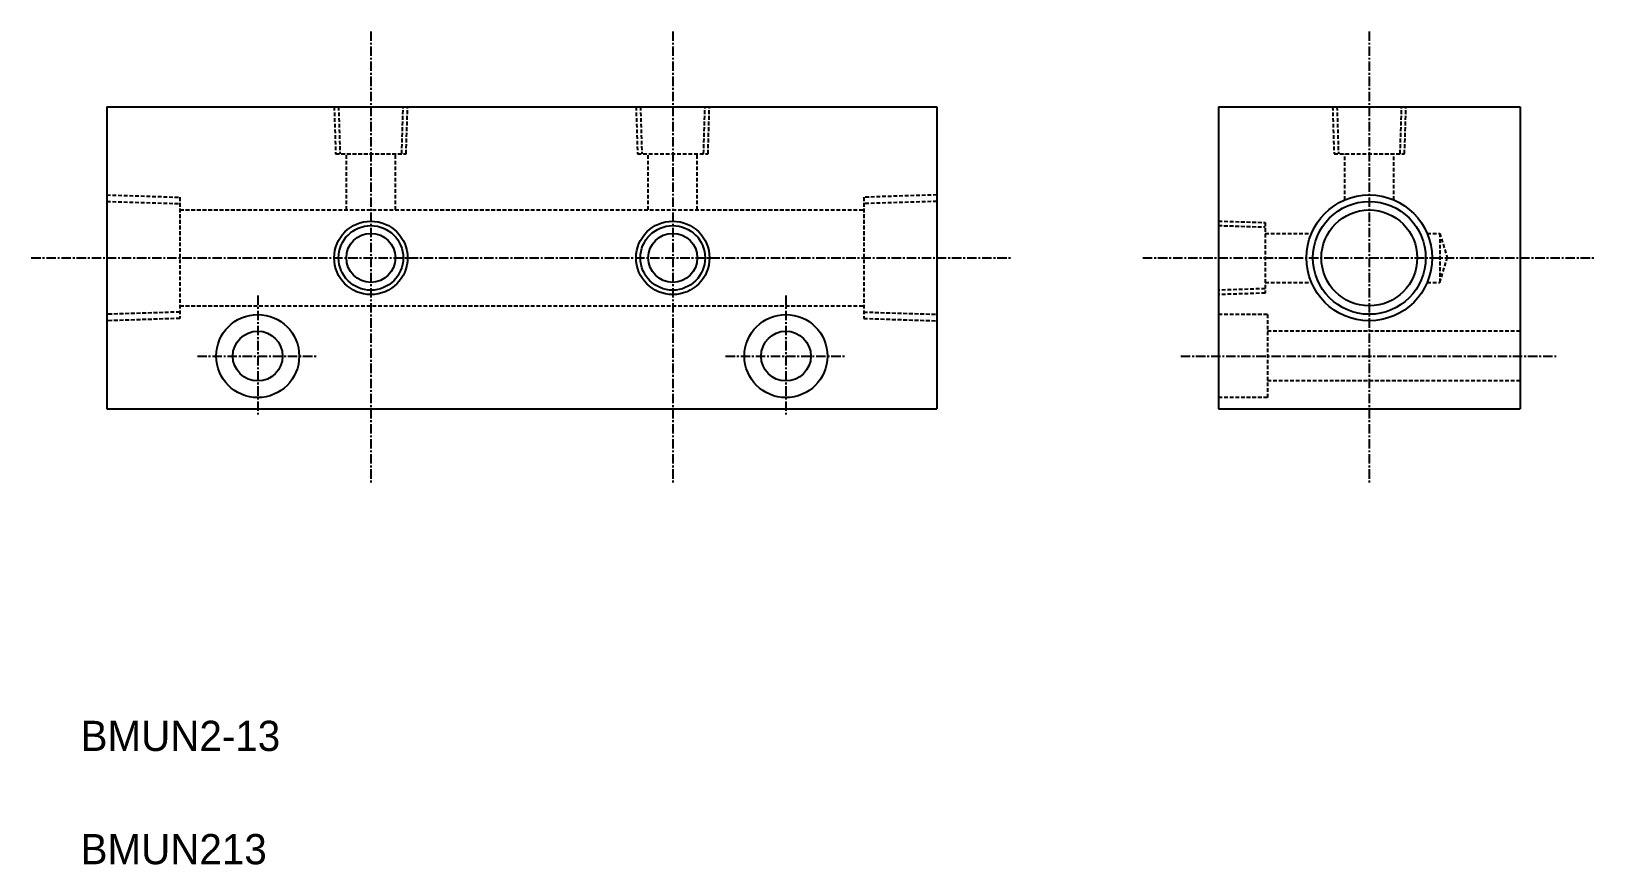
# Model space of a CAD drawing. Extents: x -14 to 194, y 88 to 199.
import ezdxf

# ---------------------------------------------------------------- set-up
doc = ezdxf.new("R2010")
doc.units = 0
doc.linetypes.add('CENTER', pattern=[2, 1.25, -0.25, 0.25, -0.25])
doc.linetypes.add('DASHED', pattern=[0.75, 0.5, -0.25])
doc.layers.get('0').update_dxf_attribs({"linetype": 'CONTINUOUS'})
doc.layers.add('CENTER', color=1, linetype='CENTER')

msp = doc.modelspace()

# ---------------------------------------------------------------- linework, layer by layer
at = {"color": 7, "linetype": 'CONTINUOUS'}
for p, q in [((-3.61, 188.73), (-3.61, 148.73)), ((-3.61, 188.73), (106.39, 188.73)), ((106.39, 188.73), (106.39, 148.73)), ((143.69, 188.73), (143.69, 148.73)), ((143.69, 188.73), (183.69, 188.73)), ((183.69, 188.73), (183.69, 148.73)), ((-3.61, 148.73), (106.39, 148.73)), ((143.69, 148.73), (183.69, 148.73))]:
    msp.add_line(p, q, dxfattribs=at)
at = {"color": 3, "linetype": 'DASHED'}
for p, q in [((26.52, 188.73), (26.72, 182.53)), ((27.1, 188.75), (27.3, 182.53)), ((35.48, 182.53), (35.67, 188.75)), ((36.06, 182.53), (36.25, 188.73)), ((66.52, 188.73), (66.72, 182.53)), ((67.1, 188.75), (67.3, 182.53)), ((75.48, 182.53), (75.67, 188.75)), ((76.06, 182.53), (76.25, 188.73)), ((158.83, 188.73), (159.02, 182.53)), ((159.41, 188.75), (159.6, 182.53)), ((167.78, 182.53), (167.98, 188.75)), ((168.36, 182.53), (168.56, 188.73)), ((26.72, 182.53), (36.06, 182.53)), ((28.14, 175.08), (28.14, 182.53)), ((34.64, 175.08), (34.64, 182.53)), ((66.72, 182.53), (76.06, 182.53)), ((68.14, 175.08), (68.14, 182.53)), ((74.64, 175.08), (74.64, 182.53)), ((159.02, 182.53), (168.36, 182.53)), ((160.44, 176.41), (160.44, 182.53)), ((166.94, 176.41), (166.94, 182.53)), ((-3.61, 177.07), (6.09, 176.76)), ((6.09, 176.76), (6.09, 160.71)), ((106.39, 177.07), (96.69, 176.76)), ((96.69, 176.76), (96.69, 160.71)), ((-3.61, 176.21), (6.09, 175.91)), ((6.09, 175.08), (96.69, 175.08)), ((106.39, 176.21), (96.69, 175.91)), ((143.68, 173.02), (149.89, 172.82)), ((143.69, 173.6), (149.89, 173.41)), ((149.89, 173.41), (149.89, 164.06)), ((149.89, 171.98), (156.02, 171.98)), ((171.36, 171.98), (173.02, 171.98)), ((173.02, 171.98), (174.02, 168.73)), ((173.02, 171.98), (173.02, 165.48)), ((173.02, 165.48), (174.02, 168.73)), ((149.89, 164.65), (143.68, 164.45)), ((149.89, 164.06), (143.69, 163.87)), ((149.89, 165.48), (156.02, 165.48)), ((171.36, 165.48), (173.02, 165.48)), ((6.09, 162.38), (96.69, 162.38)), ((6.09, 161.56), (-3.61, 161.26)), ((6.09, 160.71), (-3.61, 160.4)), ((96.69, 161.56), (106.39, 161.26)), ((96.69, 160.71), (106.39, 160.4)), ((150.19, 161.23), (143.69, 161.23)), ((150.19, 161.23), (150.19, 150.23)), ((183.69, 159.03), (150.19, 159.03)), ((183.69, 152.43), (150.19, 152.43)), ((150.19, 150.23), (143.69, 150.23))]:
    msp.add_line(p, q, dxfattribs=at)
at = {"color": 3, "linetype": 'CONTINUOUS'}
for centre, radius in [((163.69, 168.73), 8.33), ((31.39, 168.73), 4.86), ((71.39, 168.73), 4.86)]:
    msp.add_circle(centre, radius, dxfattribs=at)
at = {"color": 7, "linetype": 'CONTINUOUS'}
for centre, radius in [((163.69, 168.73), 7.47), ((163.69, 168.73), 6.35), ((31.39, 168.73), 4.28), ((71.39, 168.73), 4.28), ((31.39, 168.73), 3.25), ((71.39, 168.73), 3.25), ((16.39, 155.73), 5.5), ((86.39, 155.73), 5.5), ((16.39, 155.73), 3.3), ((86.39, 155.73), 3.3)]:
    msp.add_circle(centre, radius, dxfattribs=at)
at = {"layer": 'CENTER', "color": 1, "linetype": 'CENTER'}
for p, q in [((31.39, 198.73), (31.39, 138.73)), ((71.39, 198.73), (71.39, 138.73)), ((163.69, 198.73), (163.69, 138.73)), ((-13.61, 168.73), (116.39, 168.73)), ((133.69, 168.73), (193.69, 168.73)), ((16.39, 163.73), (16.39, 147.73)), ((86.39, 163.73), (86.39, 147.73)), ((8.39, 155.73), (24.39, 155.73)), ((78.39, 155.73), (94.39, 155.73)), ((138.72, 155.73), (188.56, 155.73))]:
    msp.add_line(p, q, dxfattribs=at)

# ---------------------------------------------------------------- texts
at = {"color": 7, "linetype": 'CONTINUOUS'}
for s, p in [('BMUN2-13', (-7.08, 103.43)), ('BMUN213', (-7.08, 88.43))]:
    msp.add_text(s, height=4, dxfattribs=at).set_placement(p)

doc.saveas('drawing.dxf')
